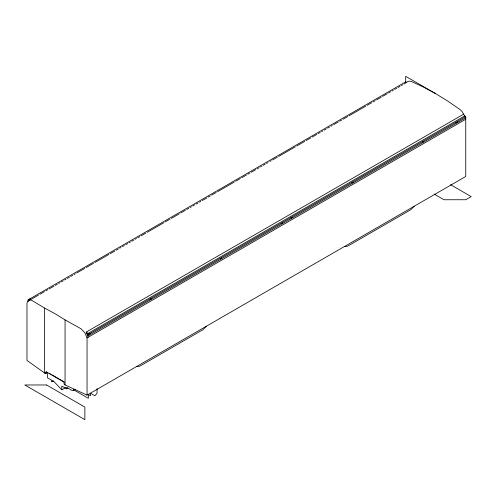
<?xml version="1.0" encoding="UTF-8"?>
<svg xmlns="http://www.w3.org/2000/svg" width="496" height="496" viewBox="0 0 496 496"><rect width="100%" height="100%" fill="white"/><g stroke="black" fill="none" stroke-linecap="round" stroke-linejoin="round"><path stroke-width="0.74" d="M47.436 373.507L47.436 377.778L51.789 380.296L51.572 381.424L52.006 381.678L52.44 380.674L53.965 381.548L61.802 389.844L65.776 387.55M87.048 395.12L87.048 337.894L84.884 332.841L81.009 328.761L65.063 319.895L54.833 313.596L44.609 308.084L31.818 300.359L30.138 300.006L28.712 300.409L27.621 301.487L26.976 303.211L26.976 360.437L45.694 373.761L45.948 371.938L46.562 372L63.327 381.678L63.941 382.329L64.195 384.443L65.063 384.946L87.048 395.12L465.756 176.477L465.756 116.56L464.702 115.946L87.079 333.969L88.139 334.577L465.756 116.56M67.915 388.077L66.588 388.839L66.588 387.333L72.032 390.47L73.191 390.47L73.774 389.317M206.317 326.263L203.056 329.654L139.717 366.222L136.456 366.6M414.179 206.255L410.911 209.647L347.572 246.214L344.311 246.593M28.793 300.818L30.014 299.658L29.338 299.429L30.244 298.635M404.06 84.035L407.638 81.635L409.237 81.133L411.128 81.369L423.398 87.048L435.724 93.688L448.049 101.277L460.319 109.765L462.204 111.718L465.031 116.641M406.745 82.485L405.685 81.877L28.067 299.894L28.067 301.153L28.539 301.425M30.461 299.727L38.508 295.083M39.854 294.308L44.547 291.598M45.886 290.823L47.901 289.658M49.24 288.883L53.934 286.173M55.279 285.398L57.288 284.239M58.633 283.464L59.973 282.689M61.318 281.914L63.327 280.755M64.666 279.98L66.011 279.205M67.351 278.43L69.366 277.27M70.705 276.495L72.72 275.33M74.059 274.561L75.398 273.786M76.744 273.011L84.791 268.361M86.13 267.586L93.508 263.326M94.854 262.551L108.934 254.423M110.279 253.648L114.973 250.939M116.312 250.164L118.327 248.998M119.666 248.223L121.012 247.448M122.351 246.673L124.366 245.514M125.705 244.739L127.72 243.579M129.059 242.804L130.398 242.029M131.744 241.254L133.753 240.095M135.098 239.32L136.437 238.545M137.776 237.77L139.791 236.611M141.131 235.836L145.83 233.12M147.169 232.351L163.934 222.667M165.28 221.892L169.973 219.182M171.312 218.407L179.366 213.757M180.705 212.989L185.399 210.273M186.744 209.498L188.753 208.339M190.098 207.564L191.437 206.789M192.777 206.014L194.792 204.854M196.131 204.079L198.146 202.92M199.485 202.145L200.83 201.37M202.17 200.595L206.863 197.885M208.208 197.11L210.217 195.945M211.556 195.17L216.256 192.46M217.595 191.685L234.366 182.007M235.705 181.232L240.399 178.523M241.744 177.748L246.438 175.038M247.777 174.263L249.792 173.098M251.131 172.323L255.824 169.613M257.17 168.838L259.179 167.679M260.524 166.904L261.863 166.129M263.209 165.354L265.217 164.195M266.557 163.42L267.902 162.645M269.911 161.485L271.256 160.71M272.595 159.935L277.289 157.226M278.634 156.451L295.399 146.766M296.744 145.991L304.792 141.348M306.131 140.573L310.825 137.863M312.17 137.088L316.863 134.373M318.203 133.604L320.218 132.438M321.557 131.663L322.902 130.888M324.241 130.113L326.256 128.954M327.596 128.179L329.611 127.019M330.95 126.244L332.289 125.469M333.634 124.694L338.328 121.985M339.667 121.21L341.682 120.044M343.021 119.276L347.721 116.56M349.06 115.785L365.825 106.107M367.17 105.332L371.864 102.622M373.203 101.847L375.218 100.688M376.557 99.913L381.257 97.197M382.596 96.422L387.289 93.713M388.635 92.938L390.643 91.779M391.989 91.004L393.328 90.229M394.667 89.454L396.682 88.294M398.021 87.519L400.036 86.36M401.376 85.585L402.721 84.81M463.81 114.068L86.186 332.091L88.139 337.268M89.671 334.397L87.662 335.556L88.139 335.835L465.756 117.812L465.285 117.54L465.756 119.251L87.048 337.894M150.04 299.547L151.379 298.772M220.466 258.881L221.805 258.106M281.505 223.646L282.844 222.871M290.892 218.221L292.231 217.446M351.931 182.981L353.27 182.212M422.356 142.321L423.696 141.546M455.892 122.958L457.907 121.799M45.694 372.502L46.785 371.876M45.694 373.761L47.87 372.502M52.006 381.678L53.332 380.909M73.191 390.47L75.175 389.323M30.014 299.658L28.067 299.894L29.121 300.502M90.315 333.318L88.207 333.417L86.186 332.091L88.139 334.577L88.139 335.835M435.724 93.688L405.685 76.347L405.685 81.877M450.511 184.661L471.2 196.608L465.756 199.745L443.994 199.745L434.087 194.029M49.191 373.265L50.511 374.027M51.838 374.79L64.387 382.038M73.706 389.831L88.356 398.288L88.356 394.518L90.532 395.777L90.532 393.26L94.885 395.777L97.061 393.26L97.061 388.672M66.588 388.839L61.802 386.074L61.802 389.844M65.063 319.895L65.063 384.946M44.609 308.084L44.609 373.135M46.562 384.97L24.8 384.97L84.872 419.653L84.872 407.086L46.562 384.97"/></g></svg>
